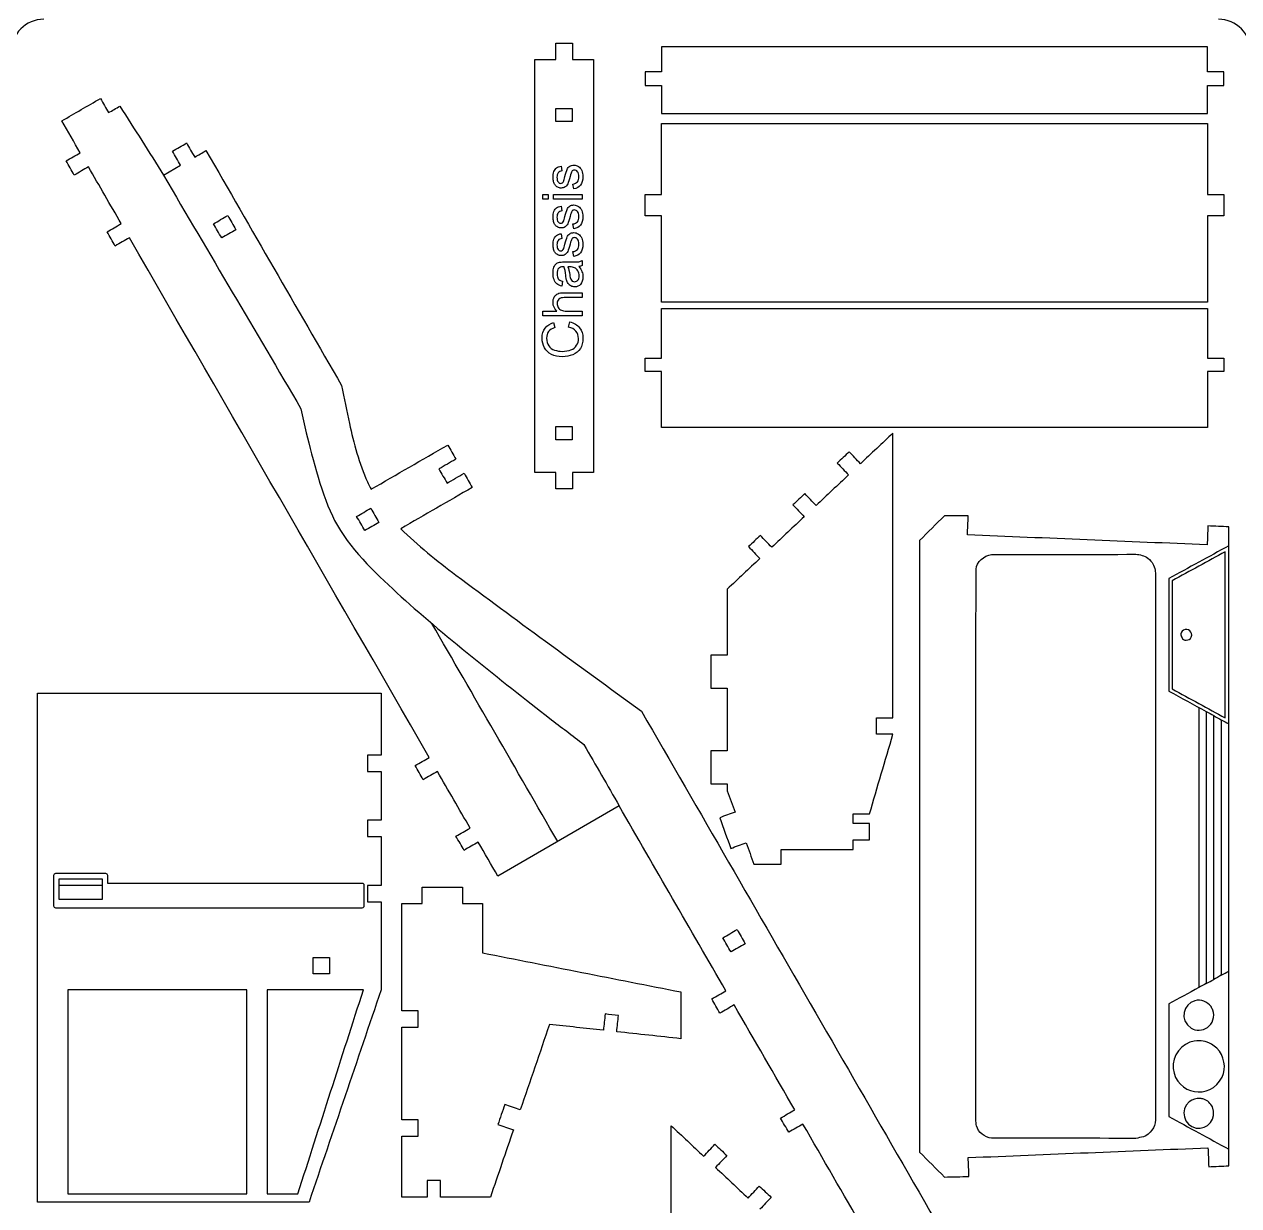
# Model space of a CAD drawing. Extents: x 363 to 933, y 152 to 732.
# Drawn here: x 554.8 to 740.9, y 260.2 to 441.2 of the extents above; entities that cross this region are included whole.
import ezdxf

# ---------------------------------------------------------------- set-up
doc = ezdxf.new("R2010")
doc.units = 0
doc.layers.get('0').update_dxf_attribs({"linetype": 'CONTINUOUS'})

msp = doc.modelspace()

# ---------------------------------------------------------------- linework, layer by layer
at = {"color": 3}
for p, q in [((576.10544, 418.14159), (578.70154, 419.64039)), ((645.93284, 321.48949), (627.31654, 310.74139))]:
    msp.add_line(p, q, dxfattribs=at)
at = {"color": 0}
for p, q in [((637.01054, 419.50339), (637.11214, 418.77519)), ((634.19954, 414.43889), (634.19954, 415.18399)), ((634.19954, 415.18399), (635.04624, 415.18399)), ((635.04624, 415.18399), (635.04624, 414.43889)), ((635.86754, 414.43889), (635.86754, 415.18399)), ((635.86754, 415.18399), (640.26174, 415.18399)), ((638.94944, 416.02359), (638.83084, 416.76019)), ((640.26174, 415.18399), (640.26174, 414.43889)), ((635.04624, 414.43889), (634.19954, 414.43889)), ((640.26174, 414.43889), (635.86754, 414.43889)), ((637.01054, 413.38899), (637.11214, 412.66079)), ((638.94944, 409.90919), (638.83084, 410.64579)), ((637.01054, 409.15559), (637.11214, 408.42739)), ((638.94944, 405.67579), (638.83084, 406.41239)), ((637.43244, 404.82769), (638.42024, 404.82769)), ((638.33134, 404.06989), (638.06044, 404.07409)), ((640.26174, 405.05629), (640.26174, 404.27729)), ((637.23064, 401.86429), (637.12904, 401.13619)), ((637.48044, 400.11879), (640.26174, 400.11879)), ((640.26174, 400.11879), (640.26174, 399.37369)), ((640.26174, 399.37369), (637.48324, 399.37369)), ((634.19954, 396.55429), (634.19954, 397.29939)), ((634.19954, 397.29939), (636.38114, 397.29939)), ((640.26174, 396.55429), (634.19954, 396.55429)), ((637.86284, 397.29939), (640.26174, 397.29939)), ((640.26174, 397.29939), (640.26174, 396.55429)), ((635.86184, 395.55379), (636.04814, 394.76639)), ((638.13514, 394.85109), (638.33834, 395.65539))]:
    msp.add_line(p, q, dxfattribs=at)
at = {"color": 5}
for points in [[(557.73304, 442.00749), (554.98304, 442.00749), (552.73304, 439.75749), (552.73304, 437.00749)], [(742.73304, 437.00749), (742.73304, 439.75749), (740.48304, 442.00749), (737.73294, 442.00749)]]:
    msp.add_open_spline(points, degree=3, dxfattribs=at)
at = {"color": 3}
for points in [[(636.23194, 435.83579), (636.23194, 436.67239), (636.23194, 437.50899), (636.23194, 438.34559)], [(636.23194, 438.34559), (637.06854, 438.34559), (637.90514, 438.34559), (638.74174, 438.34559)], [(638.74174, 438.34559), (638.74174, 437.50899), (638.74174, 436.67239), (638.74174, 435.83579)], [(736.07294, 437.80719), (708.18014, 437.80719), (680.28744, 437.80719), (652.39464, 437.80719)], [(652.39464, 437.80719), (652.39464, 436.51929), (652.39464, 435.23119), (652.39464, 433.94329)], [(736.07294, 433.94329), (736.07294, 435.23119), (736.07294, 436.51929), (736.07294, 437.80719)], [(632.99354, 372.59079), (632.99354, 393.67249), (632.99354, 414.75409), (632.99354, 435.83579)], [(632.99354, 435.83579), (634.07304, 435.83579), (635.15244, 435.83579), (636.23194, 435.83579)], [(638.74174, 435.83579), (639.82124, 435.83579), (640.90064, 435.83579), (641.98014, 435.83579)], [(641.98014, 435.83579), (641.98014, 414.75409), (641.98014, 393.67249), (641.98014, 372.59079)], [(652.39464, 433.94329), (651.55804, 433.94329), (650.72154, 433.94329), (649.88494, 433.94329)], [(649.88494, 433.94329), (649.88494, 433.25809), (649.88494, 432.57289), (649.88494, 431.88769)], [(738.58264, 433.94329), (737.74604, 433.94329), (736.90954, 433.94329), (736.07294, 433.94329)], [(738.58264, 431.88769), (738.58264, 432.57289), (738.58264, 433.25809), (738.58264, 433.94329)], [(649.88494, 431.88769), (650.72154, 431.88769), (651.55804, 431.88769), (652.39464, 431.88769)], [(652.39464, 431.88769), (652.39464, 430.44159), (652.39464, 428.99539), (652.39464, 427.54929)], [(736.07294, 427.54929), (736.07294, 428.99539), (736.07294, 430.44159), (736.07294, 431.88769)], [(736.07294, 431.88769), (736.90954, 431.88769), (737.74604, 431.88769), (738.58264, 431.88769)], [(560.50884, 426.45639), (562.47914, 427.59399), (564.44954, 428.73149), (566.41994, 429.86909)], [(566.41994, 429.86909), (566.83664, 429.14749), (567.25334, 428.42589), (567.67014, 427.70429)], [(567.67014, 427.70429), (568.24744, 428.03759), (568.82474, 428.37089), (569.40204, 428.70419)], [(569.40204, 428.70419), (571.63654, 425.18339), (573.87094, 421.66239), (576.10544, 418.14159)], [(563.33034, 421.56899), (562.38984, 423.19809), (561.44924, 424.82729), (560.50884, 426.45639)], [(652.39464, 427.54929), (680.28744, 427.54929), (708.18014, 427.54929), (736.07294, 427.54929)], [(652.39464, 415.17559), (652.39464, 418.79839), (652.39464, 422.42119), (652.39464, 426.04399)], [(652.39464, 426.04399), (680.28744, 426.04399), (708.18014, 426.04399), (736.07294, 426.04399)], [(736.07294, 426.04399), (736.07294, 422.42119), (736.07294, 418.79839), (736.07294, 415.17559)], [(577.45164, 421.80539), (578.17324, 422.22209), (578.89494, 422.63869), (579.61654, 423.05539)], [(579.61654, 423.05539), (580.03324, 422.33369), (580.44984, 421.61199), (580.86654, 420.89039)], [(561.15684, 420.31409), (561.88134, 420.73239), (562.60584, 421.15069), (563.33034, 421.56899)], [(578.70154, 419.64039), (578.28494, 420.36209), (577.86824, 421.08379), (577.45164, 421.80539)], [(580.86654, 420.89039), (581.44344, 421.22349), (582.02034, 421.55649), (582.59734, 421.88959)], [(582.59734, 421.88959), (589.52344, 409.89309), (596.44944, 397.89659), (603.37554, 385.89999)], [(562.41164, 418.14049), (561.99334, 418.86509), (561.57514, 419.58959), (561.15684, 420.31409)], [(564.58524, 419.39539), (563.86074, 418.97709), (563.13624, 418.55879), (562.41164, 418.14049)], [(569.60474, 410.70139), (567.93154, 413.59939), (566.25844, 416.49739), (564.58524, 419.39539)], [(649.88494, 411.91479), (649.88494, 413.00169), (649.88494, 414.08869), (649.88494, 415.17559)], [(649.88494, 415.17559), (650.72154, 415.17559), (651.55804, 415.17559), (652.39464, 415.17559)], [(736.07294, 415.17559), (736.90954, 415.17559), (737.74604, 415.17559), (738.58264, 415.17559)], [(738.58264, 415.17559), (738.58264, 414.08869), (738.58264, 413.00169), (738.58264, 411.91479)], [(652.39464, 411.91479), (651.55804, 411.91479), (650.72154, 411.91479), (649.88494, 411.91479)], [(652.39464, 398.65779), (652.39464, 403.07679), (652.39464, 407.49579), (652.39464, 411.91479)], [(738.58264, 411.91479), (737.74604, 411.91479), (736.90954, 411.91479), (736.07294, 411.91479)], [(736.07294, 411.91479), (736.07294, 407.49579), (736.07294, 403.07679), (736.07294, 398.65779)], [(567.43134, 409.44629), (568.15584, 409.86459), (568.88024, 410.28299), (569.60474, 410.70139)], [(568.68624, 407.27279), (568.26794, 407.99739), (567.84964, 408.72169), (567.43134, 409.44629)], [(570.85954, 408.52779), (570.13514, 408.10949), (569.41064, 407.69119), (568.68624, 407.27279)], [(616.81704, 328.92709), (601.49794, 355.46059), (586.17874, 381.99429), (570.85954, 408.52779)], [(736.07294, 398.65779), (708.18014, 398.65779), (680.28744, 398.65779), (652.39464, 398.65779)], [(652.39464, 390.10849), (652.39464, 392.64219), (652.39464, 395.17589), (652.39464, 397.70959)], [(652.39464, 397.70959), (680.28744, 397.70959), (708.18014, 397.70959), (736.07294, 397.70959)], [(736.07294, 397.70959), (736.07294, 395.17589), (736.07294, 392.64219), (736.07294, 390.10849)], [(649.88494, 388.05289), (649.88494, 388.73809), (649.88494, 389.42329), (649.88494, 390.10849)], [(649.88494, 390.10849), (650.72154, 390.10849), (651.55804, 390.10849), (652.39464, 390.10849)], [(736.07294, 390.10849), (736.90954, 390.10849), (737.74614, 390.10849), (738.58274, 390.10849)], [(738.58274, 390.10849), (738.58274, 389.42329), (738.58274, 388.73809), (738.58274, 388.05289)], [(652.39464, 388.05289), (651.55804, 388.05289), (650.72154, 388.05289), (649.88494, 388.05289)], [(652.39464, 379.48689), (652.39464, 382.34219), (652.39464, 385.19759), (652.39464, 388.05289)], [(738.58274, 388.05289), (737.74614, 388.05289), (736.90954, 388.05289), (736.07294, 388.05289)], [(736.07294, 388.05289), (736.07294, 385.19759), (736.07294, 382.34219), (736.07294, 379.48689)], [(603.37554, 385.89999), (603.77714, 383.95329), (604.17864, 382.00659), (604.58024, 380.05989)], [(604.58024, 380.05989), (605.22964, 377.15729), (606.05854, 373.86299), (607.32574, 371.15049)], [(736.07294, 379.48689), (708.18014, 379.48689), (680.28744, 379.48689), (652.39464, 379.48689)], [(687.86224, 378.60209), (686.20394, 377.04109), (684.54564, 375.47999), (682.88734, 373.91909)], [(687.86224, 334.98859), (687.86224, 349.52639), (687.86224, 364.06419), (687.86224, 378.60209)], [(607.90884, 370.01609), (611.81714, 372.27249), (615.72544, 374.52899), (619.63374, 376.78539)], [(619.63374, 376.78539), (620.05034, 376.06379), (620.46694, 375.34219), (620.88364, 374.62049)], [(620.88364, 374.62049), (620.01774, 374.12059), (619.15164, 373.62059), (618.28574, 373.12059)], [(681.16704, 375.74639), (680.55794, 375.17299), (679.94874, 374.59959), (679.33964, 374.02619)], [(682.88734, 373.91909), (682.31394, 374.52819), (681.74044, 375.13729), (681.16704, 375.74639)], [(618.28574, 373.12059), (618.70404, 372.39609), (619.12224, 371.67169), (619.54054, 370.94719)], [(619.54054, 370.94719), (620.40654, 371.44709), (621.27254, 371.94709), (622.13844, 372.44709)], [(622.13844, 372.44709), (622.55514, 371.72539), (622.97174, 371.00389), (623.38834, 370.28219)], [(636.23194, 372.59079), (635.15244, 372.59079), (634.07304, 372.59079), (632.99354, 372.59079)], [(636.23194, 370.08109), (636.23194, 370.91769), (636.23194, 371.75419), (636.23194, 372.59079)], [(641.98014, 372.59079), (640.90064, 372.59079), (639.82124, 372.59079), (638.74174, 372.59079)], [(638.74174, 372.59079), (638.74174, 371.75419), (638.74174, 370.91769), (638.74174, 370.08109)], [(681.05994, 372.19869), (679.40164, 370.63769), (677.74344, 369.07669), (676.08514, 367.51569)], [(679.33964, 374.02619), (679.91304, 373.41709), (680.48654, 372.80789), (681.05994, 372.19869)], [(607.32574, 371.15049), (607.52014, 370.77239), (607.71444, 370.39419), (607.90884, 370.01609)], [(623.38834, 370.28219), (619.74154, 368.17669), (616.09474, 366.07119), (612.44784, 363.96569)], [(638.74174, 370.08109), (637.90514, 370.08109), (637.06854, 370.08109), (636.23194, 370.08109)], [(674.36494, 369.34299), (673.75574, 368.76959), (673.14664, 368.19619), (672.53744, 367.62279)], [(676.08514, 367.51569), (675.51174, 368.12479), (674.93834, 368.73389), (674.36494, 369.34299)], [(672.53744, 367.62279), (673.11084, 367.01359), (673.68424, 366.40449), (674.25764, 365.79529)], [(674.25764, 365.79529), (672.59934, 364.23429), (670.94104, 362.67329), (669.28274, 361.11229)], [(695.758053, 365.960162), (694.490153, 364.692262), (693.222153, 363.424262), (691.954253, 362.156362)], [(699.398353, 365.916862), (698.184953, 365.931262), (696.971453, 365.945762), (695.758053, 365.960162)], [(699.273553, 363.018562), (699.315153, 363.984662), (699.356753, 364.950762), (699.398353, 365.916862)], [(612.44784, 363.96569), (614.94304, 361.43639), (618.07394, 358.99109), (620.88824, 356.85139)], [(667.56254, 362.93979), (666.95344, 362.36639), (666.34424, 361.79289), (665.73514, 361.21949)], [(669.28274, 361.11229), (668.70934, 361.72149), (668.13594, 362.33059), (667.56254, 362.93979)], [(736.012953, 361.485462), (723.766453, 361.996462), (711.520053, 362.507562), (699.273553, 363.018562)], [(736.137353, 364.383162), (736.095853, 363.417262), (736.054353, 362.451362), (736.012953, 361.485462)], [(739.329453, 364.246162), (738.265353, 364.291862), (737.201353, 364.337462), (736.137353, 364.383162)], [(739.329453, 266.352262), (739.329453, 298.983562), (739.329453, 331.614862), (739.329453, 364.246162)], [(665.73514, 361.21949), (666.30854, 360.61029), (666.88204, 360.00119), (667.45544, 359.39199)], [(691.954253, 362.156362), (691.954253, 330.918262), (691.954253, 299.680162), (691.954253, 268.442062)], [(667.45544, 359.39199), (665.79714, 357.83099), (664.13894, 356.26999), (662.48064, 354.70899)], [(700.594453, 357.778162), (700.650053, 358.839062), (701.822053, 359.871362), (702.973953, 360.014762)], [(702.973953, 360.014762), (710.343953, 360.022562), (717.713953, 360.030262), (725.083953, 360.038062)], [(725.083953, 360.038062), (725.698653, 360.000862), (726.414453, 359.843962), (726.913553, 359.458462)], [(726.913553, 359.458462), (727.716553, 358.838362), (727.834153, 358.371362), (728.053253, 357.602962)], [(700.569653, 273.175062), (700.577953, 301.376062), (700.586153, 329.577162), (700.594453, 357.778162)], [(728.053253, 357.602962), (728.062153, 357.475962), (728.070953, 357.348862), (728.079953, 357.221862)], [(620.88824, 356.85139), (625.45974, 353.47669), (630.03144, 350.10189), (634.60304, 346.72709)], [(728.079953, 357.221862), (728.079953, 329.273462), (728.079953, 301.324962), (728.079953, 273.376562)], [(662.48064, 354.70899), (662.48064, 351.32949), (662.48064, 347.95009), (662.48064, 344.57059)], [(634.60304, 346.72709), (639.51374, 343.14939), (644.42464, 339.57159), (649.33544, 335.99379)], [(662.48064, 344.57059), (661.64404, 344.57059), (660.80754, 344.57059), (659.97094, 344.57059)], [(659.97094, 344.57059), (659.97094, 342.89739), (659.97094, 341.22429), (659.97094, 339.55109)], [(556.77284, 260.78869), (556.77284, 286.77649), (556.77284, 312.76429), (556.77284, 338.75209)], [(556.77284, 338.75209), (574.32914, 338.75209), (591.88534, 338.75209), (609.44164, 338.75209)], [(609.44164, 338.75209), (609.44164, 335.59399), (609.44164, 332.43589), (609.44164, 329.27779)], [(659.97094, 339.55109), (660.80754, 339.55109), (661.64404, 339.55109), (662.48064, 339.55109)], [(662.48064, 339.55109), (662.48064, 336.34039), (662.48064, 333.12959), (662.48064, 329.91889)], [(649.33544, 335.99379), (667.12884, 305.17449), (684.92224, 274.35519), (702.71574, 243.53589)], [(685.35254, 332.47879), (685.35254, 333.31539), (685.35254, 334.15199), (685.35254, 334.98859)], [(685.35254, 334.98859), (686.18914, 334.98859), (687.02564, 334.98859), (687.86224, 334.98859)], [(684.27944, 320.29949), (685.47374, 324.35929), (686.66794, 328.41899), (687.86224, 332.47879)], [(687.86224, 332.47879), (687.02564, 332.47879), (686.18914, 332.47879), (685.35254, 332.47879)], [(662.48064, 329.91889), (661.64404, 329.91889), (660.80754, 329.91889), (659.97094, 329.91889)], [(659.97094, 329.91889), (659.97094, 328.24569), (659.97094, 326.57259), (659.97094, 324.89939)], [(607.35014, 329.27779), (607.35014, 328.44119), (607.35014, 327.60469), (607.35014, 326.76809)], [(609.44164, 329.27779), (608.74444, 329.27779), (608.04734, 329.27779), (607.35014, 329.27779)], [(614.65204, 327.67709), (615.37374, 328.09379), (616.09534, 328.51039), (616.81704, 328.92709)], [(615.90204, 325.51219), (615.48534, 326.23379), (615.06874, 326.95549), (614.65204, 327.67709)], [(607.35014, 326.76809), (608.04734, 326.76809), (608.74444, 326.76809), (609.44164, 326.76809)], [(609.44164, 326.76809), (609.44164, 324.27499), (609.44164, 321.78189), (609.44164, 319.28879)], [(618.06704, 326.76209), (617.34534, 326.34549), (616.62364, 325.92879), (615.90204, 325.51219)], [(623.06674, 318.10229), (621.40014, 320.98889), (619.73364, 323.87549), (618.06704, 326.76209)], [(659.97094, 324.89939), (660.80754, 324.89939), (661.64404, 324.89939), (662.48064, 324.89939)], [(662.48064, 324.89939), (662.48064, 324.53819), (662.48064, 324.17689), (662.48064, 323.81569)], [(662.48064, 323.81569), (662.87614, 322.72329), (663.27154, 321.63079), (663.66704, 320.53839)], [(662.28134, 293.17299), (656.83184, 302.61179), (651.38234, 312.05069), (645.93284, 321.48949)], [(663.66704, 320.53839), (662.88344, 320.25479), (662.09994, 319.97109), (661.31634, 319.68749)], [(681.77864, 318.82349), (681.77864, 319.31549), (681.77864, 319.80749), (681.77864, 320.29949)], [(681.77864, 320.29949), (682.61224, 320.29949), (683.44584, 320.29949), (684.27944, 320.29949)], [(609.44164, 319.28879), (608.74444, 319.28879), (608.04734, 319.28879), (607.35014, 319.28879)], [(607.35014, 319.28879), (607.35014, 318.45549), (607.35014, 317.62219), (607.35014, 316.78889)], [(661.31634, 319.68749), (661.88364, 318.12039), (662.45094, 316.55339), (663.01824, 314.98629)], [(684.28834, 318.82349), (683.45174, 318.82349), (682.61524, 318.82349), (681.77864, 318.82349)], [(684.28834, 316.31379), (684.28834, 317.15039), (684.28834, 317.98689), (684.28834, 318.82349)], [(607.35014, 316.78889), (608.04734, 316.78889), (608.74444, 316.78889), (609.44164, 316.78889)], [(609.44164, 316.78889), (609.44164, 314.29249), (609.44164, 311.79619), (609.44164, 309.29979)], [(620.90174, 316.85229), (621.62344, 317.26899), (622.34504, 317.68559), (623.06674, 318.10229)], [(622.15174, 314.68739), (621.73504, 315.40899), (621.31844, 316.13069), (620.90174, 316.85229)], [(624.31674, 315.93729), (623.59504, 315.52069), (622.87334, 315.10399), (622.15174, 314.68739)], [(627.31654, 310.74139), (626.31664, 312.47339), (625.31664, 314.20539), (624.31674, 315.93729)], [(663.01824, 314.98629), (663.80174, 315.26989), (664.58534, 315.55359), (665.36884, 315.83719)], [(665.36884, 315.83719), (665.76424, 314.74479), (666.15974, 313.65229), (666.55514, 312.55989)], [(670.74624, 312.55989), (670.74624, 313.31919), (670.74624, 314.07849), (670.74624, 314.83779)], [(670.74624, 314.83779), (674.42374, 314.83779), (678.10114, 314.83779), (681.77864, 314.83779)], [(681.77864, 314.83779), (681.77864, 315.32979), (681.77864, 315.82179), (681.77864, 316.31379)], [(681.77864, 316.31379), (682.61524, 316.31379), (683.45174, 316.31379), (684.28834, 316.31379)], [(666.55514, 312.55989), (667.95214, 312.55989), (669.34924, 312.55989), (670.74624, 312.55989)], [(609.44164, 309.29979), (608.74444, 309.29979), (608.04734, 309.29979), (607.35014, 309.29979)], [(607.35014, 309.29979), (607.35014, 308.46649), (607.35014, 307.63319), (607.35014, 306.79989)], [(615.71034, 306.55329), (615.71034, 307.38989), (615.71034, 308.22639), (615.71034, 309.06299)], [(615.71034, 309.06299), (617.76734, 309.06299), (619.82424, 309.06299), (621.88124, 309.06299)], [(621.88124, 309.06299), (621.88124, 308.22639), (621.88124, 307.38989), (621.88124, 306.55329)], [(607.35014, 306.79989), (608.04734, 306.79989), (608.74444, 306.79989), (609.44164, 306.79989)], [(609.44164, 306.79989), (609.44164, 302.30859), (609.44164, 297.81719), (609.44164, 293.32589)], [(612.62494, 290.10039), (612.62494, 295.58469), (612.62494, 301.06899), (612.62494, 306.55329)], [(612.62494, 306.55329), (613.65344, 306.55329), (614.68184, 306.55329), (615.71034, 306.55329)], [(621.88124, 306.55329), (622.90974, 306.55329), (623.93824, 306.55329), (624.96674, 306.55329)], [(624.96674, 306.55329), (624.96674, 304.02819), (624.96674, 301.50309), (624.96674, 298.97799)], [(624.96674, 298.97799), (635.10374, 296.98149), (645.24074, 294.98509), (655.37764, 292.98859)], [(561.41484, 293.32589), (561.41484, 282.89659), (561.41484, 272.46719), (561.41484, 262.03789)], [(588.84454, 293.32589), (579.70134, 293.32589), (570.55804, 293.32589), (561.41484, 293.32589)], [(588.84454, 262.03789), (588.84454, 272.46719), (588.84454, 282.89659), (588.84454, 293.32589)], [(606.72904, 293.32589), (601.81224, 293.32589), (596.89534, 293.32589), (591.97854, 293.32589)], [(591.97854, 293.32589), (591.97854, 282.89659), (591.97854, 272.46719), (591.97854, 262.03789)], [(596.66464, 262.03789), (600.01944, 272.46719), (603.37424, 282.89659), (606.72904, 293.32589)], [(609.44164, 293.32589), (605.75624, 282.48019), (602.07074, 271.63439), (598.38534, 260.78869)], [(655.37764, 292.98859), (655.37764, 290.60219), (655.37764, 288.21579), (655.37764, 285.82939)], [(660.10784, 291.91819), (660.83244, 292.33649), (661.55684, 292.75469), (662.28134, 293.17299)], [(661.36274, 289.74469), (660.94444, 290.46919), (660.52614, 291.19359), (660.10784, 291.91819)], [(663.53624, 290.99949), (662.81164, 290.58119), (662.08724, 290.16299), (661.36274, 289.74469)], [(672.81544, 274.92749), (669.72234, 280.28479), (666.62924, 285.64219), (663.53624, 290.99949)], [(615.12474, 290.10039), (614.29144, 290.10039), (613.45824, 290.10039), (612.62494, 290.10039)], [(615.12474, 287.60049), (615.12474, 288.43379), (615.12474, 289.26709), (615.12474, 290.10039)], [(643.75754, 289.61349), (643.66744, 288.78179), (643.57724, 287.95009), (643.48714, 287.11839)], [(645.80134, 289.39189), (645.12004, 289.46579), (644.43884, 289.53959), (643.75754, 289.61349)], [(645.53084, 286.89689), (645.62104, 287.72859), (645.71114, 288.56019), (645.80134, 289.39189)], [(612.62494, 273.41349), (612.62494, 278.14249), (612.62494, 282.87149), (612.62494, 287.60049)], [(612.62494, 287.60049), (613.45824, 287.60049), (614.29144, 287.60049), (615.12474, 287.60049)], [(635.23184, 288.01339), (633.73944, 283.65479), (632.24714, 279.29609), (630.75464, 274.93749)], [(643.48714, 287.11839), (640.73534, 287.41669), (637.98374, 287.71509), (635.23184, 288.01339)], [(655.37764, 285.82939), (652.09534, 286.18519), (648.81304, 286.54109), (645.53084, 286.89689)], [(628.38024, 275.75049), (628.02814, 274.72219), (627.67594, 273.69379), (627.32384, 272.66549)], [(630.75464, 274.93749), (629.96314, 275.20849), (629.17184, 275.47949), (628.38024, 275.75049)], [(670.64174, 273.67249), (671.36624, 274.09079), (672.09084, 274.50919), (672.81544, 274.92749)], [(671.89674, 271.49909), (671.47844, 272.22359), (671.06004, 272.94799), (670.64174, 273.67249)], [(615.12474, 273.41349), (614.29144, 273.41349), (613.45824, 273.41349), (612.62494, 273.41349)], [(615.12474, 270.91359), (615.12474, 271.74689), (615.12474, 272.58019), (615.12474, 273.41349)], [(629.69834, 271.85239), (628.52464, 268.42499), (627.35104, 264.99749), (626.17744, 261.57009)], [(627.32384, 272.66549), (628.11534, 272.39449), (628.90674, 272.12339), (629.69834, 271.85239)], [(653.88524, 228.89059), (653.88524, 243.42839), (653.88524, 257.96619), (653.88524, 272.50409)], [(653.88524, 272.50409), (655.54354, 270.94309), (657.20184, 269.38209), (658.86014, 267.82109)], [(674.07024, 272.75389), (673.34574, 272.33559), (672.62124, 271.91739), (671.89674, 271.49909)], [(683.34934, 256.68189), (680.25634, 262.03929), (677.16324, 267.39659), (674.07024, 272.75389)], [(700.665053, 272.486962), (700.633253, 272.716362), (700.601453, 272.945662), (700.569653, 273.175062)], [(702.973953, 270.583562), (701.923853, 270.714362), (700.946853, 271.493462), (700.665053, 272.486962)], [(728.079953, 273.376562), (728.038053, 272.176862), (727.333653, 271.240662), (726.240353, 270.774462)], [(612.62494, 261.57009), (612.62494, 264.68459), (612.62494, 267.79909), (612.62494, 270.91359)], [(612.62494, 270.91359), (613.45824, 270.91359), (614.29144, 270.91359), (615.12474, 270.91359)], [(725.083953, 270.560362), (717.713953, 270.568062), (710.343953, 270.575862), (702.973953, 270.583562)], [(726.240353, 270.774462), (725.854953, 270.703062), (725.469453, 270.631762), (725.083953, 270.560362)], [(658.86014, 267.82109), (659.43354, 268.43019), (660.00704, 269.03929), (660.58044, 269.64839)], [(660.58044, 269.64839), (661.18954, 269.07499), (661.79874, 268.50159), (662.40784, 267.92819)], [(691.954253, 268.442062), (693.222153, 267.174162), (694.490153, 265.906162), (695.758053, 264.638262)], [(699.398353, 267.613762), (711.644653, 268.114662), (723.890953, 268.615662), (736.137353, 269.116562)], [(736.137353, 269.116562), (736.176953, 268.150562), (736.216653, 267.184662), (736.256353, 266.218662)], [(662.40784, 267.92819), (661.83444, 267.31909), (661.26094, 266.70989), (660.68754, 266.10069)], [(699.515253, 264.712562), (699.476253, 265.679662), (699.437353, 266.646662), (699.398353, 267.613762)], [(736.256353, 266.218662), (737.280753, 266.263162), (738.305153, 266.307762), (739.329453, 266.352262)], [(660.68754, 266.10069), (662.34584, 264.53969), (664.00404, 262.97869), (665.66234, 261.41769)], [(695.758053, 264.638262), (697.010453, 264.663062), (698.262853, 264.687762), (699.515253, 264.712562)], [(618.54434, 264.07989), (617.85914, 264.07989), (617.17394, 264.07989), (616.48884, 264.07989)], [(616.48884, 264.07989), (616.48884, 263.24329), (616.48884, 262.40669), (616.48884, 261.57009)], [(618.54434, 261.57009), (618.54434, 262.40669), (618.54434, 263.24329), (618.54434, 264.07989)], [(665.66234, 261.41769), (666.23574, 262.02679), (666.80914, 262.63589), (667.38254, 263.24499)], [(667.38254, 263.24499), (667.99174, 262.67159), (668.60084, 262.09819), (669.21004, 261.52479)], [(598.38534, 260.78869), (584.51454, 260.78869), (570.64364, 260.78869), (556.77284, 260.78869)], [(561.41484, 262.03789), (570.55804, 262.03789), (579.70134, 262.03789), (588.84454, 262.03789)], [(591.97854, 262.03789), (593.54054, 262.03789), (595.10264, 262.03789), (596.66464, 262.03789)], [(616.48884, 261.57009), (615.20084, 261.57009), (613.91284, 261.57009), (612.62494, 261.57009)], [(626.17744, 261.57009), (623.63314, 261.57009), (621.08874, 261.57009), (618.54434, 261.57009)], [(669.21004, 261.52479), (668.63664, 260.91559), (668.06324, 260.30649), (667.48984, 259.69729)]]:
    msp.add_open_spline(points, degree=3, dxfattribs=at)
at = {"color": 7}
for points in [[(636.22794, 426.33689), (636.22794, 427.00369), (636.22804, 427.67059), (636.22804, 428.33739)], [(636.22804, 428.33739), (637.06114, 428.33739), (637.89424, 428.33749), (638.72734, 428.33749)], [(638.72734, 428.33749), (638.72734, 427.67059), (638.72734, 427.00379), (638.72734, 426.33689)], [(638.72734, 426.33689), (637.89424, 426.33689), (637.06104, 426.33689), (636.22794, 426.33689)], [(583.75064, 410.68179), (584.47514, 411.10009), (585.19954, 411.51839), (585.92404, 411.93669)], [(585.92404, 411.93669), (586.34234, 411.21219), (586.76074, 410.48769), (587.17904, 409.76319)], [(585.00554, 408.50829), (584.58724, 409.23279), (584.16894, 409.95729), (583.75064, 410.68179)], [(587.17904, 409.76319), (586.45454, 409.34489), (585.73004, 408.92659), (585.00554, 408.50829)], [(636.22794, 377.59709), (636.22794, 378.26389), (636.22804, 378.93079), (636.22804, 379.59759)], [(636.22804, 379.59759), (637.06114, 379.59759), (637.89424, 379.59769), (638.72734, 379.59769)], [(638.72734, 379.59769), (638.72734, 378.93079), (638.72734, 378.26399), (638.72734, 377.59709)], [(638.72734, 377.59709), (637.89424, 377.59709), (637.06104, 377.59709), (636.22794, 377.59709)], [(605.67984, 365.84259), (606.40434, 366.26089), (607.12874, 366.67929), (607.85324, 367.09759)], [(607.85324, 367.09759), (608.27154, 366.37309), (608.68984, 365.64859), (609.10814, 364.92399)], [(606.93464, 363.66929), (606.51644, 364.39369), (606.09814, 365.11819), (605.67984, 365.84259)], [(609.10814, 364.92399), (608.38364, 364.50569), (607.65914, 364.08759), (606.93464, 363.66929)], [(661.79584, 301.29309), (662.52034, 301.71139), (663.24484, 302.12969), (663.96934, 302.54799)], [(663.96934, 302.54799), (664.38764, 301.82349), (664.80594, 301.09899), (665.22424, 300.37449)], [(663.05064, 299.11969), (662.63234, 299.84419), (662.21414, 300.56859), (661.79584, 301.29309)], [(665.22424, 300.37449), (664.49974, 299.95619), (663.77524, 299.53799), (663.05064, 299.11969)], [(598.99874, 295.78309), (598.99874, 296.61969), (598.99874, 297.45619), (598.99874, 298.29279)], [(598.99874, 298.29279), (599.83534, 298.29279), (600.67194, 298.29279), (601.50854, 298.29279)], [(601.50854, 298.29279), (601.50854, 297.45619), (601.50854, 296.61969), (601.50854, 295.78309)], [(601.50854, 295.78309), (600.67194, 295.78309), (599.83534, 295.78309), (598.99874, 295.78309)]]:
    msp.add_open_spline(points, degree=3, dxfattribs=at)
at = {"color": 0}
for points in [[(635.92394, 418.67079), (636.02274, 418.93189), (636.15824, 419.12379), (636.32754, 419.24799)], [(636.32754, 419.24799), (636.49834, 419.37069), (636.72544, 419.45679), (637.01054, 419.50339)], [(637.11214, 418.77519), (636.88354, 418.74279), (636.70434, 418.64679), (636.57594, 418.48879)], [(637.59894, 417.90179), (637.73864, 418.42669), (637.85434, 418.79359), (637.94324, 419.00239)], [(637.94324, 419.00239), (638.03214, 419.21129), (638.16344, 419.37499), (638.33274, 419.49349)], [(638.33274, 419.49349), (638.50344, 419.61339), (638.71514, 419.67269), (638.96914, 419.67269)], [(639.04674, 418.91069), (638.87884, 418.91069), (638.74624, 418.83589), (638.65024, 418.68779)], [(638.96914, 419.67269), (639.21614, 419.67269), (639.44894, 419.60069), (639.66764, 419.45539)], [(639.53644, 418.66239), (639.39814, 418.82749), (639.23444, 418.91069), (639.04674, 418.91069)], [(639.66764, 419.45539), (639.88634, 419.31009), (640.05574, 419.10119), (640.17564, 418.82889)], [(640.17564, 418.82889), (640.29564, 418.55509), (640.35484, 418.24609), (640.35484, 417.90179)], [(576.10544, 418.14159), (583.03164, 406.14499), (590.21884, 394.29929), (597.14494, 382.30269)], [(635.77434, 417.76489), (635.77434, 418.10919), (635.82374, 418.41119), (635.92394, 418.67079)], [(635.86324, 417.12279), (635.80404, 417.32319), (635.77434, 417.53629), (635.77434, 417.76489)], [(636.07924, 416.65009), (635.99454, 416.76579), (635.92254, 416.92389), (635.86324, 417.12279)], [(636.57594, 418.48879), (636.44754, 418.33069), (636.38404, 418.10779), (636.38404, 417.81849)], [(636.38404, 417.81849), (636.38404, 417.47839), (636.44044, 417.23429), (636.55334, 417.08899)], [(636.55334, 417.08899), (636.66624, 416.94359), (636.79884, 416.87019), (636.94984, 416.87019)], [(636.94984, 416.87019), (637.04584, 416.87019), (637.13334, 416.89989), (637.21094, 416.96049)], [(637.21094, 416.96049), (637.28994, 417.02119), (637.35624, 417.11579), (637.40844, 417.24559)], [(637.40844, 417.24559), (637.43664, 417.32039), (637.50014, 417.53769), (637.59894, 417.90179)], [(638.39764, 417.92579), (638.26074, 417.38109), (638.14224, 417.00429), (638.04204, 416.79259)], [(638.65024, 418.68779), (638.58394, 418.58329), (638.50064, 418.32929), (638.39764, 417.92579)], [(638.83084, 416.76019), (639.12584, 416.80109), (639.35154, 416.91679), (639.50964, 417.10589)], [(639.50964, 417.10589), (639.66624, 417.29499), (639.74524, 417.56029), (639.74524, 417.89889)], [(639.74524, 417.89889), (639.74524, 418.24179), (639.67614, 418.49579), (639.53644, 418.66239)], [(640.35484, 417.90179), (640.35484, 417.33169), (640.23634, 416.89559), (640.00064, 416.59649)], [(636.49404, 416.28459), (636.32754, 416.37489), (636.18924, 416.49629), (636.07924, 416.65009)], [(637.03734, 416.15059), (636.84124, 416.15059), (636.66054, 416.19569), (636.49404, 416.28459)], [(637.62434, 416.31429), (637.44794, 416.20559), (637.25184, 416.15059), (637.03734, 416.15059)], [(638.04204, 416.79259), (637.94044, 416.58239), (637.80214, 416.42289), (637.62434, 416.31429)], [(640.00064, 416.59649), (639.76364, 416.29729), (639.41364, 416.10679), (638.94944, 416.02359)], [(636.32754, 413.13359), (636.49834, 413.25629), (636.72544, 413.34239), (637.01054, 413.38899)], [(637.94324, 412.88799), (638.03214, 413.09689), (638.16344, 413.26059), (638.33274, 413.37909)], [(638.33274, 413.37909), (638.50344, 413.49899), (638.71514, 413.55829), (638.96914, 413.55829)], [(638.96914, 413.55829), (639.21614, 413.55829), (639.44894, 413.48629), (639.66764, 413.34099)], [(639.66764, 413.34099), (639.88634, 413.19569), (640.05574, 412.98679), (640.17564, 412.71449)], [(635.77434, 411.65049), (635.77434, 411.99479), (635.82374, 412.29679), (635.92394, 412.55639)], [(635.86324, 411.00839), (635.80404, 411.20879), (635.77434, 411.42189), (635.77434, 411.65049)], [(635.92394, 412.55639), (636.02274, 412.81749), (636.15824, 413.00939), (636.32754, 413.13359)], [(636.57594, 412.37439), (636.44754, 412.21629), (636.38404, 411.99339), (636.38404, 411.70409)], [(636.38404, 411.70409), (636.38404, 411.36399), (636.44044, 411.11989), (636.55334, 410.97459)], [(637.11214, 412.66079), (636.88354, 412.62839), (636.70434, 412.53239), (636.57594, 412.37439)], [(637.40844, 411.13119), (637.43664, 411.20599), (637.50014, 411.42329), (637.59894, 411.78739)], [(637.59894, 411.78739), (637.73864, 412.31229), (637.85434, 412.67919), (637.94324, 412.88799)], [(638.39764, 411.81139), (638.26074, 411.26669), (638.14224, 410.88989), (638.04204, 410.67819)], [(638.65024, 412.57339), (638.58394, 412.46889), (638.50064, 412.21489), (638.39764, 411.81139)], [(639.04674, 412.79629), (638.87884, 412.79629), (638.74624, 412.72149), (638.65024, 412.57339)], [(639.53644, 412.54799), (639.39814, 412.71309), (639.23444, 412.79629), (639.04674, 412.79629)], [(639.50964, 410.99149), (639.66624, 411.18059), (639.74524, 411.44589), (639.74524, 411.78449)], [(639.74524, 411.78449), (639.74524, 412.12739), (639.67614, 412.38139), (639.53644, 412.54799)], [(640.35484, 411.78739), (640.35484, 411.21729), (640.23634, 410.78119), (640.00064, 410.48209)], [(640.17564, 412.71449), (640.29564, 412.44069), (640.35484, 412.13169), (640.35484, 411.78739)], [(636.07924, 410.53569), (635.99454, 410.65139), (635.92254, 410.80949), (635.86324, 411.00839)], [(636.49404, 410.17019), (636.32754, 410.26049), (636.18924, 410.38189), (636.07924, 410.53569)], [(637.03734, 410.03619), (636.84124, 410.03619), (636.66054, 410.08129), (636.49404, 410.17019)], [(636.55334, 410.97459), (636.66624, 410.82919), (636.79884, 410.75579), (636.94984, 410.75579)], [(636.94984, 410.75579), (637.04584, 410.75579), (637.13334, 410.78549), (637.21094, 410.84609)], [(637.62434, 410.19989), (637.44794, 410.09119), (637.25184, 410.03619), (637.03734, 410.03619)], [(637.21094, 410.84609), (637.28994, 410.90679), (637.35624, 411.00139), (637.40844, 411.13119)], [(638.04204, 410.67819), (637.94044, 410.46799), (637.80214, 410.30849), (637.62434, 410.19989)], [(638.83084, 410.64579), (639.12584, 410.68669), (639.35154, 410.80239), (639.50964, 410.99149)], [(640.00064, 410.48209), (639.76364, 410.18289), (639.41364, 409.99239), (638.94944, 409.90919)], [(635.77434, 407.41709), (635.77434, 407.76139), (635.82374, 408.06339), (635.92394, 408.32299)], [(635.92394, 408.32299), (636.02274, 408.58409), (636.15824, 408.77599), (636.32754, 408.90019)], [(636.32754, 408.90019), (636.49834, 409.02289), (636.72544, 409.10899), (637.01054, 409.15559)], [(636.57594, 408.14099), (636.44754, 407.98289), (636.38404, 407.75999), (636.38404, 407.47069)], [(637.11214, 408.42739), (636.88354, 408.39499), (636.70434, 408.29899), (636.57594, 408.14099)], [(637.40844, 406.89779), (637.43664, 406.97259), (637.50014, 407.18989), (637.59894, 407.55399)], [(637.59894, 407.55399), (637.73864, 408.07889), (637.85434, 408.44579), (637.94324, 408.65459)], [(637.94324, 408.65459), (638.03214, 408.86349), (638.16344, 409.02719), (638.33274, 409.14569)], [(638.39764, 407.57799), (638.26074, 407.03329), (638.14224, 406.65649), (638.04204, 406.44479)], [(638.33274, 409.14569), (638.50344, 409.26559), (638.71514, 409.32489), (638.96914, 409.32489)], [(638.65024, 408.33999), (638.58394, 408.23549), (638.50064, 407.98149), (638.39764, 407.57799)], [(639.04674, 408.56289), (638.87884, 408.56289), (638.74624, 408.48809), (638.65024, 408.33999)], [(638.96914, 409.32489), (639.21614, 409.32489), (639.44894, 409.25289), (639.66764, 409.10759)], [(639.53644, 408.31459), (639.39814, 408.47969), (639.23444, 408.56289), (639.04674, 408.56289)], [(639.74524, 407.55109), (639.74524, 407.89399), (639.67614, 408.14799), (639.53644, 408.31459)], [(639.66764, 409.10759), (639.88634, 408.96229), (640.05574, 408.75339), (640.17564, 408.48109)], [(640.35484, 407.55399), (640.35484, 406.98389), (640.23634, 406.54779), (640.00064, 406.24869)], [(640.17564, 408.48109), (640.29564, 408.20729), (640.35484, 407.89829), (640.35484, 407.55399)], [(635.86324, 406.77499), (635.80404, 406.97539), (635.77434, 407.18849), (635.77434, 407.41709)], [(636.07924, 406.30229), (635.99454, 406.41799), (635.92254, 406.57609), (635.86324, 406.77499)], [(636.49404, 405.93679), (636.32754, 406.02709), (636.18924, 406.14849), (636.07924, 406.30229)], [(636.38404, 407.47069), (636.38404, 407.13059), (636.44044, 406.88649), (636.55334, 406.74119)], [(637.03734, 405.80279), (636.84124, 405.80279), (636.66054, 405.84789), (636.49404, 405.93679)], [(636.55334, 406.74119), (636.66624, 406.59579), (636.79884, 406.52239), (636.94984, 406.52239)], [(636.94984, 406.52239), (637.04584, 406.52239), (637.13334, 406.55209), (637.21094, 406.61269)], [(637.62434, 405.96649), (637.44794, 405.85779), (637.25184, 405.80279), (637.03734, 405.80279)], [(637.21094, 406.61269), (637.28994, 406.67339), (637.35624, 406.76799), (637.40844, 406.89779)], [(638.04204, 406.44479), (637.94044, 406.23459), (637.80214, 406.07509), (637.62434, 405.96649)], [(638.83084, 406.41239), (639.12584, 406.45329), (639.35154, 406.56899), (639.50964, 406.75809)], [(640.00064, 406.24869), (639.76364, 405.94949), (639.41364, 405.75899), (638.94944, 405.67579)], [(639.50964, 406.75809), (639.66624, 406.94719), (639.74524, 407.21249), (639.74524, 407.55109)], [(635.77434, 403.12309), (635.77434, 403.49839), (635.81814, 403.80459), (635.90704, 404.04029)], [(635.90704, 404.04029), (635.99594, 404.27449), (636.10604, 404.44809), (636.24004, 404.55819)], [(636.24004, 404.55819), (636.37414, 404.66819), (636.54344, 404.74579), (636.74804, 404.79099)], [(636.64364, 403.86249), (636.47574, 403.67199), (636.39244, 403.38829), (636.39244, 403.01299)], [(637.28284, 404.07409), (636.98094, 404.07409), (636.76784, 404.00359), (636.64364, 403.86249)], [(636.74804, 404.79099), (636.87504, 404.81499), (637.10364, 404.82769), (637.43244, 404.82769)], [(637.47624, 404.06989), (637.37464, 404.07269), (637.30964, 404.07409), (637.28284, 404.07409)], [(637.73164, 402.74059), (637.66104, 403.34179), (637.57494, 403.78629), (637.47624, 404.06989)], [(638.06044, 404.07409), (638.17044, 403.80319), (638.26364, 403.39679), (638.33984, 402.85489)], [(639.07214, 403.94999), (638.90424, 404.03039), (638.65734, 404.06989), (638.33134, 404.06989)], [(638.42024, 404.82769), (639.11024, 404.82769), (639.54634, 404.84319), (639.73114, 404.87419)], [(639.58304, 403.45749), (639.45884, 403.68039), (639.28804, 403.84549), (639.07214, 403.94999)], [(640.26174, 404.27729), (640.10514, 404.20259), (639.92164, 404.15459), (639.71144, 404.13339)], [(639.71144, 404.13339), (639.94704, 403.85679), (640.11214, 403.59009), (640.20954, 403.33469)], [(639.73114, 404.87419), (639.91604, 404.90389), (640.09244, 404.96599), (640.26174, 405.05629)], [(635.92964, 402.12399), (635.82664, 402.41039), (635.77434, 402.74489), (635.77434, 403.12309)], [(636.37274, 401.46359), (636.18084, 401.61599), (636.03404, 401.83609), (635.92964, 402.12399)], [(636.39244, 403.01299), (636.39244, 402.66159), (636.45454, 402.40199), (636.57734, 402.23549)], [(636.57734, 402.23549), (636.70004, 402.06749), (636.91884, 401.94479), (637.23064, 401.86429)], [(637.84304, 402.07739), (637.80494, 402.22419), (637.76834, 402.44569), (637.73164, 402.74059)], [(638.08724, 401.54119), (637.97994, 401.70059), (637.89814, 401.87839), (637.84304, 402.07739)], [(638.33984, 402.85489), (638.38354, 402.54729), (638.43294, 402.32999), (638.48794, 402.20299)], [(638.48794, 402.20299), (638.54304, 402.07599), (638.62344, 401.97859), (638.72784, 401.90949)], [(639.08064, 401.80509), (639.27674, 401.80509), (639.44184, 401.87989), (639.57314, 402.03079)], [(639.57314, 402.03079), (639.70434, 402.18179), (639.77064, 402.40199), (639.77064, 402.69129)], [(639.77064, 402.69129), (639.77064, 402.97769), (639.70854, 403.23309), (639.58304, 403.45749)], [(640.35484, 402.51199), (640.35484, 402.02939), (640.23774, 401.65829), (640.00214, 401.39869)], [(640.20954, 403.33469), (640.30694, 403.07929), (640.35484, 402.80559), (640.35484, 402.51199)], [(637.12904, 401.13619), (636.81724, 401.20249), (636.56464, 401.31119), (636.37274, 401.46359)], [(636.49684, 399.96499), (636.72404, 400.06799), (637.05144, 400.11879), (637.48044, 400.11879)], [(638.51334, 401.15599), (638.33554, 401.25469), (638.19444, 401.38309), (638.08724, 401.54119)], [(639.10184, 401.00919), (638.88734, 401.00919), (638.69114, 401.05859), (638.51334, 401.15599)], [(638.72784, 401.90949), (638.83364, 401.84029), (638.95084, 401.80509), (639.08064, 401.80509)], [(640.00214, 401.39869), (639.76784, 401.13899), (639.46724, 401.00919), (639.10184, 401.00919)], [(635.77434, 398.60889), (635.77434, 398.93199), (635.83784, 399.21279), (635.96634, 399.45269)], [(636.38114, 397.29939), (635.97614, 397.64509), (635.77434, 398.08109), (635.77434, 398.60889)], [(635.96634, 399.45269), (636.09474, 399.69119), (636.27114, 399.86199), (636.49684, 399.96499)], [(636.67184, 399.13379), (636.50254, 398.97299), (636.41784, 398.74719), (636.41784, 398.45369)], [(636.41784, 398.45369), (636.41784, 398.23489), (636.47434, 398.02889), (636.58864, 397.83559)], [(637.48324, 399.37369), (637.11214, 399.37369), (636.84124, 399.29329), (636.67184, 399.13379)], [(636.58864, 397.83559), (636.70294, 397.64229), (636.85814, 397.50539), (637.05424, 397.42209)], [(637.05424, 397.42209), (637.24904, 397.34029), (637.51854, 397.29939), (637.86284, 397.29939)], [(634.09794, 393.16189), (634.09794, 393.76869), (634.25184, 394.27809), (634.56084, 394.69019)], [(634.56084, 394.69019), (634.86984, 395.10359), (635.30304, 395.39149), (635.86184, 395.55379)], [(636.04814, 394.76639), (635.60784, 394.62669), (635.28614, 394.42209), (635.08574, 394.15539)], [(639.28944, 394.22029), (639.02984, 394.53069), (638.64604, 394.74099), (638.13514, 394.85109)], [(638.33834, 395.65539), (638.99734, 395.48749), (639.49834, 395.18549), (639.84404, 394.74949)], [(639.84404, 394.74949), (640.18974, 394.31339), (640.36334, 393.77999), (640.36334, 393.14919)], [(634.46344, 391.69439), (634.21934, 392.13889), (634.09794, 392.62849), (634.09794, 393.16189)], [(635.08574, 394.15539), (634.88394, 393.88869), (634.78374, 393.55279), (634.78374, 393.14779)], [(634.78374, 393.14779), (634.78374, 392.68359), (634.89524, 392.29409), (635.11824, 391.98229)], [(639.67754, 393.08289), (639.67754, 393.53169), (639.54774, 393.90979), (639.28944, 394.22029)], [(639.39254, 392.05699), (639.58304, 392.37309), (639.67754, 392.71459), (639.67754, 393.08289)], [(640.36334, 393.14919), (640.36334, 392.49729), (640.23074, 391.96669), (639.96404, 391.55749)], [(635.53454, 390.66569), (635.06464, 390.90699), (634.70754, 391.24989), (634.46344, 391.69439)], [(635.11824, 391.98229), (635.34114, 391.67039), (635.64174, 391.45029), (636.01714, 391.32469)], [(636.01714, 391.32469), (636.39384, 391.19769), (636.78194, 391.13419), (637.18124, 391.13419)], [(637.18124, 391.13419), (637.69634, 391.13419), (638.14644, 391.20899), (638.53034, 391.35849)], [(638.53034, 391.35849), (638.91554, 391.50809), (639.20204, 391.74099), (639.39254, 392.05699)], [(639.96404, 391.55749), (639.69874, 391.14829), (639.31344, 390.83779), (638.80974, 390.62479)], [(637.18554, 390.30439), (636.55474, 390.30439), (636.00444, 390.42439), (635.53454, 390.66569)], [(638.80974, 390.62479), (638.30594, 390.41169), (637.76404, 390.30439), (637.18554, 390.30439)], [(597.14494, 382.30269), (597.41984, 381.08259), (597.69464, 379.86239), (597.96954, 378.64229)], [(597.96954, 378.64229), (598.90544, 374.75489), (600.42924, 368.86779), (602.31344, 365.23969)], [(602.31344, 365.23969), (604.48694, 361.05449), (608.41034, 357.27749), (611.85744, 354.13099)], [(739.329453, 361.340262), (736.262153, 359.667062), (733.194553, 357.993962), (730.127153, 356.320762)], [(738.790453, 360.432362), (736.082353, 358.955162), (733.374153, 357.477962), (730.666053, 356.000762)], [(738.790453, 334.975762), (738.790453, 343.461262), (738.790453, 351.946862), (738.790453, 360.432362)], [(730.127153, 356.320762), (730.127153, 350.576262), (730.127153, 344.831862), (730.127153, 339.087362)], [(730.666053, 356.000762), (730.666053, 350.469562), (730.666053, 344.938462), (730.666053, 339.407262)], [(611.85744, 354.13099), (618.64084, 347.93889), (627.95914, 340.59969), (635.23394, 334.94899)], [(636.49474, 316.04049), (630.20894, 326.92779), (623.50574, 338.53819), (617.21994, 349.42549)], [(732.171753, 348.240662), (732.123653, 348.157162), (732.075253, 348.073662), (732.027053, 347.990162)], [(733.646753, 347.630462), (733.710853, 348.365662), (732.744053, 348.893562), (732.171753, 348.240662)], [(732.027053, 347.990162), (732.010253, 347.894762), (731.993453, 347.799462), (731.976653, 347.704062)], [(731.976653, 347.704062), (732.058553, 347.506762), (732.140353, 347.309562), (732.222253, 347.112262)], [(732.222253, 347.112262), (732.553953, 346.699262), (733.577953, 346.843362), (733.646753, 347.630462)], [(730.127153, 339.087362), (732.044353, 338.041562), (733.961453, 336.995862), (735.878653, 335.950062)], [(730.666053, 339.407262), (733.374153, 337.930062), (736.082353, 336.452962), (738.790453, 334.975762)], [(734.728353, 336.577662), (734.728353, 322.272262), (734.728353, 307.966762), (734.728353, 293.661362)], [(735.878653, 335.950062), (736.262153, 335.740962), (736.645553, 335.531762), (737.028953, 335.322662)], [(735.878653, 335.950062), (735.878653, 322.062962), (735.878653, 308.175862), (735.878653, 294.288762)], [(737.028953, 294.916262), (737.028953, 308.385062), (737.028953, 321.853862), (737.028953, 335.322662)], [(737.028953, 335.322662), (737.412353, 335.113562), (737.795753, 334.904362), (738.179153, 334.695262)], [(635.23394, 334.94899), (636.99034, 333.59759), (638.74654, 332.24599), (640.50294, 330.89449)], [(738.179153, 334.695262), (738.562553, 334.486062), (738.946153, 334.276962), (739.329453, 334.067762)], [(738.179153, 334.695262), (738.179153, 321.644762), (738.179153, 308.594162), (738.179153, 295.543662)], [(640.50294, 330.89449), (642.31294, 327.75949), (644.12284, 324.62449), (645.93284, 321.48949)], [(559.54634, 311.12779), (559.38114, 311.12779), (559.24634, 310.99299), (559.24634, 310.82779)], [(559.24634, 310.82779), (559.24634, 309.28229), (559.24634, 307.73679), (559.24634, 306.19129)], [(567.23894, 311.12779), (564.67474, 311.12779), (562.11054, 311.12779), (559.54634, 311.12779)], [(567.53894, 310.82779), (567.53894, 310.99299), (567.40414, 311.12779), (567.23894, 311.12779)], [(567.53894, 309.62789), (567.53894, 310.02789), (567.53894, 310.42779), (567.53894, 310.82779)], [(560.04634, 310.28659), (560.04634, 309.96699), (560.04634, 309.64749), (560.04634, 309.32789)], [(566.73894, 310.28659), (564.50804, 310.28659), (562.27724, 310.28659), (560.04634, 310.28659)], [(560.04634, 309.32789), (560.04634, 308.61569), (560.04634, 307.90349), (560.04634, 307.19129)], [(560.04634, 309.32789), (562.27724, 309.32789), (564.50804, 309.32789), (566.73894, 309.32789)], [(566.73894, 309.32789), (566.73894, 309.64749), (566.73894, 309.96699), (566.73894, 310.28659)], [(566.73894, 307.19129), (566.73894, 307.90349), (566.73894, 308.61569), (566.73894, 309.32789)], [(606.54414, 309.62789), (593.54244, 309.62789), (580.54064, 309.62789), (567.53894, 309.62789)], [(606.84414, 309.32789), (606.84414, 309.49309), (606.70934, 309.62789), (606.54414, 309.62789)], [(606.84414, 306.19129), (606.84414, 307.23679), (606.84414, 308.28239), (606.84414, 309.32789)], [(560.04634, 307.19129), (562.27724, 307.19129), (564.50804, 307.19129), (566.73894, 307.19129)], [(559.24634, 306.19129), (559.24634, 306.02609), (559.38114, 305.89129), (559.54634, 305.89129)], [(559.54634, 305.89129), (575.21224, 305.89129), (590.87824, 305.89129), (606.54414, 305.89129)], [(606.54414, 305.89129), (606.70934, 305.89129), (606.84414, 306.02609), (606.84414, 306.19129)], [(738.179153, 295.543662), (738.562553, 295.752762), (738.946153, 295.961962), (739.329453, 296.171062)], [(735.878653, 294.288762), (735.495253, 294.079662), (735.111753, 293.870462), (734.728353, 293.661362)], [(735.878653, 294.288762), (736.262153, 294.497962), (736.645553, 294.707062), (737.028953, 294.916262)], [(738.179153, 295.543662), (737.795753, 295.334562), (737.412353, 295.125362), (737.028953, 294.916262)], [(734.728353, 293.661362), (733.194653, 292.824762), (731.660953, 291.988262), (730.127153, 291.151662)], [(730.127153, 291.151662), (730.127153, 285.407162), (730.127153, 279.662662), (730.127153, 273.918162)], [(734.130953, 291.643062), (732.386053, 291.214262), (731.652653, 288.655962), (733.580553, 287.427962)], [(736.612953, 290.739962), (735.962853, 291.514462), (735.168453, 291.898062), (734.130953, 291.643062)], [(736.889353, 290.209562), (736.797253, 290.386362), (736.705153, 290.563162), (736.612953, 290.739962)], [(736.046553, 287.536962), (736.870653, 288.114462), (737.234453, 289.263762), (736.889353, 290.209562)], [(733.580553, 287.427962), (734.250153, 287.001462), (735.356653, 287.053462), (736.046553, 287.536962)], [(734.041353, 285.466462), (732.106253, 285.166162), (730.595453, 283.204562), (730.811853, 281.249462)], [(736.689653, 285.002862), (735.771953, 285.430962), (735.111853, 285.632562), (734.041353, 285.466462)], [(737.506053, 284.376662), (737.233953, 284.585362), (736.961753, 284.794162), (736.689653, 285.002862)], [(738.293053, 279.936262), (738.987853, 281.344962), (738.652453, 283.231062), (737.506053, 284.376662)], [(730.811853, 281.249462), (731.254453, 277.249662), (736.509853, 276.320462), (738.293053, 279.936262)], [(733.250253, 276.159762), (731.807953, 275.001662), (732.380053, 272.475262), (734.326653, 272.132062)], [(734.930653, 276.689362), (734.292153, 276.660962), (733.822853, 276.619562), (733.250253, 276.159762)], [(735.515153, 276.559562), (735.320253, 276.602862), (735.125453, 276.646062), (734.930653, 276.689362)], [(736.812753, 275.369762), (736.595253, 275.863662), (736.031453, 276.384162), (735.515153, 276.559562)], [(730.127153, 273.918162), (733.194553, 272.244962), (736.262153, 270.571862), (739.329453, 268.898662)], [(734.326653, 272.132062), (736.080353, 271.822862), (737.588453, 273.609262), (736.812753, 275.369762)]]:
    msp.add_open_spline(points, degree=3, dxfattribs=at)

doc.saveas('drawing.dxf')
